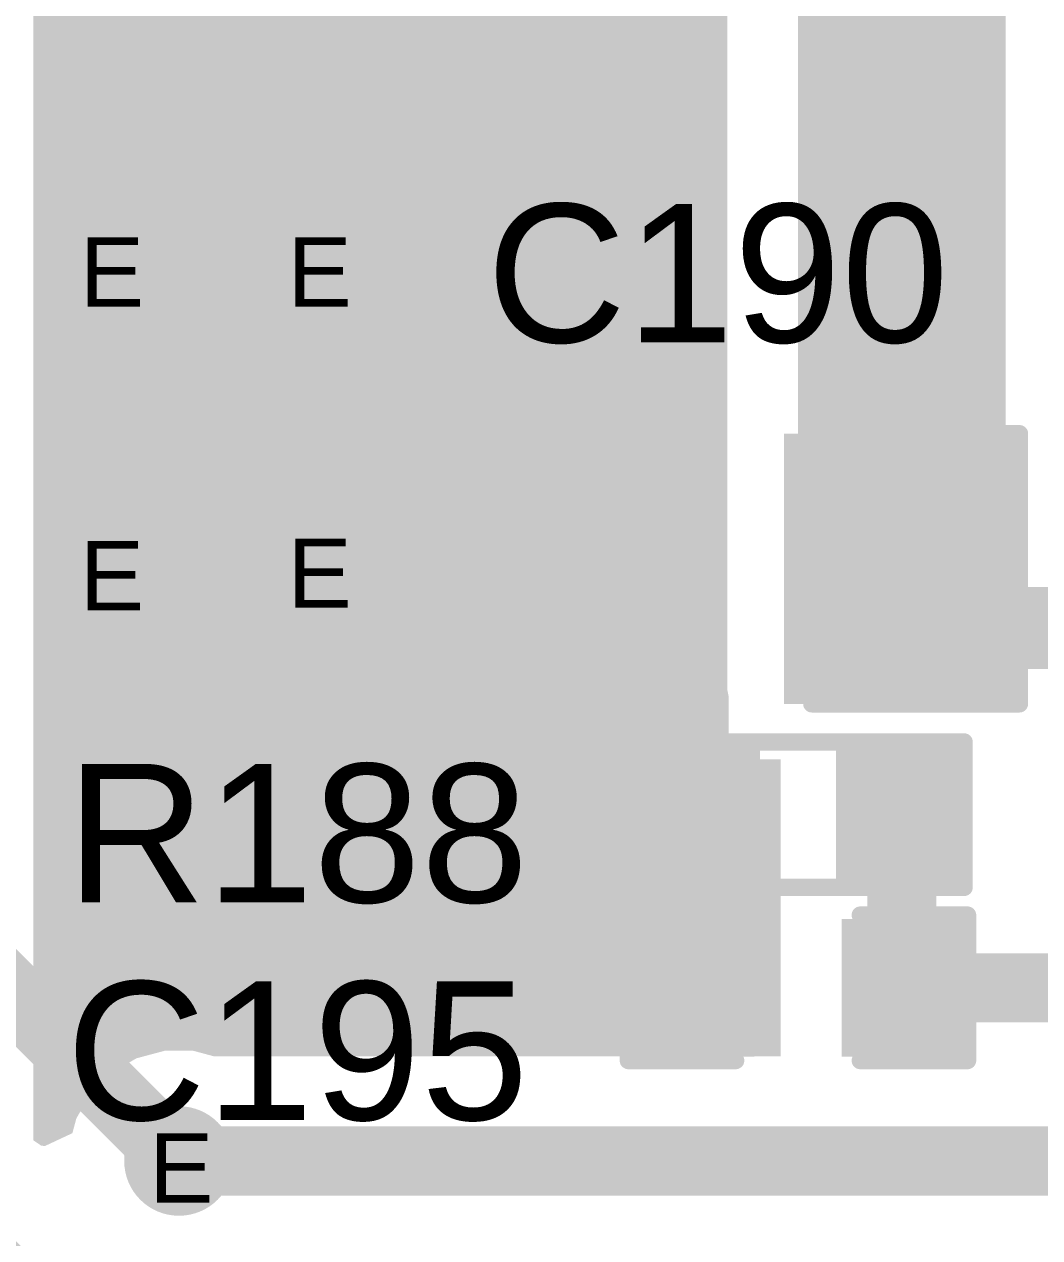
# Model space of a CAD drawing. Header units: inches. Extents: x 68 to 568, y 3 to 460.
# Drawn here: x 143.8 to 151.25, y 96.95 to 105.85 of the extents above; entities that cross this region are included whole.
import ezdxf

# ---------------------------------------------------------------- set-up
doc = ezdxf.new("R2010")
doc.units = ezdxf.units.IN
for name, color, linetype in [('Bottom Layer', 5, 'Continuous'), ('Bottom Solder', 6, 'Continuous'), ('Drill Drawing', 1, 'Continuous'), ('Layer 1', 16, 'Continuous'), ('Layer 2', 76, 'Continuous'), ('Top Layer', 1, 'Continuous'), ('Top Overlay', 2, 'Continuous'), ('Top Paste', 8, 'Continuous'), ('Top Solder', 216, 'Continuous'), ('Via Holes', 16, 'Continuous')]:
    doc.layers.add(name, color=color, linetype=linetype)
doc.styles.add('Arial', font='', dxfattribs={"height": 0.2})
doc.styles.get('Arial').set_extended_font_data('Arial')

# ---------------------------------------------------------------- blocks, each defined once
blk = doc.blocks.new('R___0603_189')
at = {"layer": 'Top Layer'}
for points in [[(-0.381, 0.4445), (-0.381, -0.4445), (-1.143, -0.4445), (-1.143, 0.4445)], [(1.143, 0.4445), (1.143, -0.4445), (0.381, -0.4445), (0.381, 0.4445)]]:
    blk.add_hatch(color=1, dxfattribs=at).paths.add_polyline_path(points)
at = {"layer": 'Top Paste'}
for points in [[(-0.381, 0.4445), (-0.381, -0.4445), (-1.143, -0.4445), (-1.143, 0.4445)], [(1.143, 0.4445), (1.143, -0.4445), (0.381, -0.4445), (0.381, 0.4445)]]:
    blk.add_hatch(color=8, dxfattribs=at).paths.add_polyline_path(points)
at = {"layer": 'Top Solder'}
for points in [[(-0.2794, 0.5461), (-0.2794, -0.5461), (-1.2446, -0.5461), (-1.2446, 0.5461)], [(1.2446, 0.5461), (1.2446, -0.5461), (0.2794, -0.5461), (0.2794, 0.5461)]]:
    blk.add_hatch(color=216, dxfattribs=at).paths.add_polyline_path(points)
at = {"layer": 'Top Overlay'}
for points in [[(-1.2192, -0.5334, 0.127, 0.127, 0), (-1.2192, 0.5334, 0.127, 0.127, 0)], [(-1.2192, 0.5334, 0.127, 0.127, 0), (1.2192, 0.5334, 0.127, 0.127, 0)], [(1.2192, -0.5334, 0.127, 0.127, 0), (1.2192, 0.5334, 0.127, 0.127, 0)], [(-1.2192, -0.5334, 0.127, 0.127, 0), (1.2192, -0.5334, 0.127, 0.127, 0)]]:
    blk.add_lwpolyline(points, format="xyseb", dxfattribs=at)
for points in [[(-1.25095, 0.5334, 0.0635, 0.0635, 1), (-1.18745, 0.5334, 0.0635, 0.0635, 1)], [(-1.25095, 0.5334, 0.0635, 0.0635, 1), (-1.18745, 0.5334, 0.0635, 0.0635, 1)], [(1.18745, 0.5334, 0.0635, 0.0635, 1), (1.25095, 0.5334, 0.0635, 0.0635, 1)], [(1.18745, 0.5334, 0.0635, 0.0635, 1), (1.25095, 0.5334, 0.0635, 0.0635, 1)], [(-1.25095, -0.5334, 0.0635, 0.0635, 1), (-1.18745, -0.5334, 0.0635, 0.0635, 1)], [(-1.25095, -0.5334, 0.0635, 0.0635, 1), (-1.18745, -0.5334, 0.0635, 0.0635, 1)], [(1.18745, -0.5334, 0.0635, 0.0635, 1), (1.25095, -0.5334, 0.0635, 0.0635, 1)], [(1.18745, -0.5334, 0.0635, 0.0635, 1), (1.25095, -0.5334, 0.0635, 0.0635, 1)]]:
    blk.add_lwpolyline(points, format="xyseb", close=True, dxfattribs=at)
blk = doc.blocks.new('C___0603_221')
at = {"layer": 'Top Layer'}
for points in [[(-0.381, 0.4445), (-0.381, -0.4445), (-1.143, -0.4445), (-1.143, 0.4445)], [(1.143, 0.4445), (1.143, -0.4445), (0.381, -0.4445), (0.381, 0.4445)]]:
    blk.add_hatch(color=1, dxfattribs=at).paths.add_polyline_path(points)
at = {"layer": 'Top Paste'}
for points in [[(-0.381, 0.4445), (-0.381, -0.4445), (-1.143, -0.4445), (-1.143, 0.4445)], [(1.143, 0.4445), (1.143, -0.4445), (0.381, -0.4445), (0.381, 0.4445)]]:
    blk.add_hatch(color=8, dxfattribs=at).paths.add_polyline_path(points)
at = {"layer": 'Top Solder'}
for points in [[(-0.321, 0.5045), (-0.321, -0.5045), (-1.203, -0.5045), (-1.203, 0.5045)], [(1.203, 0.5045), (1.203, -0.5045), (0.321, -0.5045), (0.321, 0.5045)]]:
    blk.add_hatch(color=216, dxfattribs=at).paths.add_polyline_path(points)
at = {"layer": 'Top Overlay'}
for points in [[(-1.2446, -0.5334, 0.127, 0.127, 0), (-1.2446, 0.5334, 0.127, 0.127, 0)], [(-1.2446, 0.5334, 0.127, 0.127, 0), (-0.4572, 0.5334, 0.127, 0.127, 0)], [(0.4572, 0.5334, 0.127, 0.127, 0), (1.2446, 0.5334, 0.127, 0.127, 0)], [(1.2446, -0.5334, 0.127, 0.127, 0), (1.2446, 0.5334, 0.127, 0.127, 0)], [(-1.2446, -0.5334, 0.127, 0.127, 0), (-0.4572, -0.5334, 0.127, 0.127, 0)], [(0.4572, -0.5334, 0.127, 0.127, 0), (1.2446, -0.5334, 0.127, 0.127, 0)]]:
    blk.add_lwpolyline(points, format="xyseb", dxfattribs=at)
for points in [[(-1.2764, 0.5334, 0.0635, 0.0635, 1), (-1.2128, 0.5334, 0.0635, 0.0635, 1)], [(-1.2764, 0.5334, 0.0635, 0.0635, 1), (-1.2128, 0.5334, 0.0635, 0.0635, 1)], [(-0.4889, 0.5334, 0.0635, 0.0635, 1), (-0.4254, 0.5334, 0.0635, 0.0635, 1)], [(0.4254, 0.5334, 0.0635, 0.0635, 1), (0.4889, 0.5334, 0.0635, 0.0635, 1)], [(1.2128, 0.5334, 0.0635, 0.0635, 1), (1.2764, 0.5334, 0.0635, 0.0635, 1)], [(1.2128, 0.5334, 0.0635, 0.0635, 1), (1.2764, 0.5334, 0.0635, 0.0635, 1)], [(-1.2764, -0.5334, 0.0635, 0.0635, 1), (-1.2128, -0.5334, 0.0635, 0.0635, 1)], [(-1.2764, -0.5334, 0.0635, 0.0635, 1), (-1.2128, -0.5334, 0.0635, 0.0635, 1)], [(-0.4889, -0.5334, 0.0635, 0.0635, 1), (-0.4254, -0.5334, 0.0635, 0.0635, 1)], [(0.4254, -0.5334, 0.0635, 0.0635, 1), (0.4889, -0.5334, 0.0635, 0.0635, 1)], [(1.2128, -0.5334, 0.0635, 0.0635, 1), (1.2764, -0.5334, 0.0635, 0.0635, 1)], [(1.2128, -0.5334, 0.0635, 0.0635, 1), (1.2764, -0.5334, 0.0635, 0.0635, 1)]]:
    blk.add_lwpolyline(points, format="xyseb", close=True, dxfattribs=at)
blk = doc.blocks.new('C___1206_226')
at = {"layer": 'Top Layer'}
for points in [[(-2.032, 0.889), (-0.508, 0.889), (-0.508, -0.889), (-2.032, -0.889)], [(0.508, 0.889), (2.032, 0.889), (2.032, -0.889), (0.508, -0.889)]]:
    blk.add_hatch(color=1, dxfattribs=at).paths.add_polyline_path(points)
at = {"layer": 'Top Paste'}
for points in [[(-2.032, 0.889), (-0.508, 0.889), (-0.508, -0.889), (-2.032, -0.889)], [(0.508, 0.889), (2.032, 0.889), (2.032, -0.889), (0.508, -0.889)]]:
    blk.add_hatch(color=8, dxfattribs=at).paths.add_polyline_path(points)
at = {"layer": 'Top Solder'}
for points in [[(-2.1336, 0.9906), (-0.4064, 0.9906), (-0.4064, -0.9906), (-2.1336, -0.9906)], [(0.4064, 0.9906), (2.1336, 0.9906), (2.1336, -0.9906), (0.4064, -0.9906)]]:
    blk.add_hatch(color=216, dxfattribs=at).paths.add_polyline_path(points)
at = {"layer": 'Top Overlay'}
for points in [[(-2.1336, 0.9906, 0.127, 0.127, 0), (-2.1336, -0.9906, 0.127, 0.127, 0)], [(-0.6096, 0.9906, 0.127, 0.127, 0), (-2.1336, 0.9906, 0.127, 0.127, 0)], [(2.1336, 0.9906, 0.127, 0.127, 0), (0.6096, 0.9906, 0.127, 0.127, 0)], [(2.1336, 0.9906, 0.127, 0.127, 0), (2.1336, -0.9906, 0.127, 0.127, 0)], [(-0.6096, -0.9906, 0.127, 0.127, 0), (-2.1336, -0.9906, 0.127, 0.127, 0)], [(2.1336, -0.9906, 0.127, 0.127, 0), (0.6096, -0.9906, 0.127, 0.127, 0)]]:
    blk.add_lwpolyline(points, format="xyseb", dxfattribs=at)
for points in [[(-2.16535, 0.9906, 0.0635, 0.0635, 1), (-2.10185, 0.9906, 0.0635, 0.0635, 1)], [(-2.16535, 0.9906, 0.0635, 0.0635, 1), (-2.10185, 0.9906, 0.0635, 0.0635, 1)], [(-0.64135, 0.9906, 0.0635, 0.0635, 1), (-0.57785, 0.9906, 0.0635, 0.0635, 1)], [(0.57785, 0.9906, 0.0635, 0.0635, 1), (0.64135, 0.9906, 0.0635, 0.0635, 1)], [(2.10185, 0.9906, 0.0635, 0.0635, 1), (2.16535, 0.9906, 0.0635, 0.0635, 1)], [(2.10185, 0.9906, 0.0635, 0.0635, 1), (2.16535, 0.9906, 0.0635, 0.0635, 1)], [(-2.16535, -0.9906, 0.0635, 0.0635, 1), (-2.10185, -0.9906, 0.0635, 0.0635, 1)], [(-2.16535, -0.9906, 0.0635, 0.0635, 1), (-2.10185, -0.9906, 0.0635, 0.0635, 1)], [(-0.64135, -0.9906, 0.0635, 0.0635, 1), (-0.57785, -0.9906, 0.0635, 0.0635, 1)], [(0.57785, -0.9906, 0.0635, 0.0635, 1), (0.64135, -0.9906, 0.0635, 0.0635, 1)], [(2.10185, -0.9906, 0.0635, 0.0635, 1), (2.16535, -0.9906, 0.0635, 0.0635, 1)], [(2.10185, -0.9906, 0.0635, 0.0635, 1), (2.16535, -0.9906, 0.0635, 0.0635, 1)]]:
    blk.add_lwpolyline(points, format="xyseb", close=True, dxfattribs=at)

msp = doc.modelspace()

# ---------------------------------------------------------------- hatches: boundary and pattern name
at = {"layer": 'Bottom Layer'}
h = msp.add_hatch(color=5, dxfattribs=at)
edge = h.paths.add_edge_path()
edge.add_arc((144.4244, 104.0889), 0.3, 0, 360)
h = msp.add_hatch(color=5, dxfattribs=at)
edge = h.paths.add_edge_path()
edge.add_arc((145.9484, 104.0889), 0.3, 0, 360)
h = msp.add_hatch(color=5, dxfattribs=at)
edge = h.paths.add_edge_path()
edge.add_arc((145.9484, 101.8791), 0.3, 0, 360)
h = msp.add_hatch(color=5, dxfattribs=at)
edge = h.paths.add_edge_path()
edge.add_arc((144.4244, 101.8607), 0.3, 0, 360)
h = msp.add_hatch(color=5, dxfattribs=at)
edge = h.paths.add_edge_path()
edge.add_arc((144.9324, 97.5173), 0.3, 0, 360)
at = {"layer": 'Bottom Solder'}
h = msp.add_hatch(color=6, dxfattribs=at)
edge = h.paths.add_edge_path()
edge.add_arc((144.4244, 104.0889), 0.4016, 0, 360)
h = msp.add_hatch(color=6, dxfattribs=at)
edge = h.paths.add_edge_path()
edge.add_arc((145.9484, 104.0889), 0.4016, 0, 360)
h = msp.add_hatch(color=6, dxfattribs=at)
edge = h.paths.add_edge_path()
edge.add_arc((144.4244, 101.8607), 0.4016, 0, 360)
h = msp.add_hatch(color=6, dxfattribs=at)
edge = h.paths.add_edge_path()
edge.add_arc((145.9484, 101.8791), 0.4016, 0, 360)
h = msp.add_hatch(color=6, dxfattribs=at)
edge = h.paths.add_edge_path()
edge.add_arc((144.9324, 97.5173), 0.4016, 0, 360)
at = {"layer": 'Layer 1'}
h = msp.add_hatch(color=16, dxfattribs=at)
edge = h.paths.add_edge_path()
edge.add_arc((144.4244, 104.0889), 0.3, 0, 360)
h = msp.add_hatch(color=16, dxfattribs=at)
edge = h.paths.add_edge_path()
edge.add_arc((145.9484, 104.0889), 0.3, 0, 360)
h = msp.add_hatch(color=16, dxfattribs=at)
edge = h.paths.add_edge_path()
edge.add_arc((145.9484, 101.8791), 0.3, 0, 360)
h = msp.add_hatch(color=16, dxfattribs=at)
edge = h.paths.add_edge_path()
edge.add_arc((144.4244, 101.8607), 0.3, 0, 360)
h = msp.add_hatch(color=16, dxfattribs=at)
edge = h.paths.add_edge_path()
edge.add_arc((144.9324, 97.5173), 0.3, 0, 360)
at = {"layer": 'Layer 2'}
h = msp.add_hatch(color=76, dxfattribs=at)
edge = h.paths.add_edge_path()
edge.add_arc((144.4244, 104.0889), 0.3, 0, 360)
h = msp.add_hatch(color=76, dxfattribs=at)
edge = h.paths.add_edge_path()
edge.add_arc((145.9484, 104.0889), 0.3, 0, 360)
h = msp.add_hatch(color=76, dxfattribs=at)
edge = h.paths.add_edge_path()
edge.add_arc((145.9484, 101.8791), 0.3, 0, 360)
h = msp.add_hatch(color=76, dxfattribs=at)
edge = h.paths.add_edge_path()
edge.add_arc((144.4244, 101.8607), 0.3, 0, 360)
h = msp.add_hatch(color=76, dxfattribs=at)
edge = h.paths.add_edge_path()
edge.add_arc((144.9324, 97.5173), 0.3, 0, 360)
at = {"layer": 'Top Layer'}
for points in [[(162.703, 116.642), (162.6818, 116.6144), (162.605, 116.429), (162.5788, 116.2301), (162.5788, 113.2244), (162.4421, 113.1263), (162.3756, 113.1032), (162.2043, 113.1372), (161.731, 113.1372), (161.7176, 113.139), (157.9882, 113.139), (157.9748, 113.1372), (157.5133, 113.1372), (157.3151, 113.0978), (157.2807, 113.0748), (157.0992, 113.0748), (157.0992, 112.9139), (157.0348, 112.8175), (156.9954, 112.6193), (156.9954, 112.3034), (156.9715, 112.1223), (156.9954, 111.9412), (156.9954, 111.6778), (155.6778, 111.6778), (155.57, 111.7498), (155.3718, 111.7893), (149.4749, 111.7893), (149.2767, 111.7498), (149.1086, 111.6376), (148.9964, 111.4695), (148.9569, 111.2713), (148.9569, 109.6261), (148.9569, 100.9717), (148.9669, 100.9218), (148.9669, 100.4637), (149.3479, 100.4637), (149.3479, 99.1048), (149.3479, 98.2859), (145.1859, 98.2859), (145.0388, 98.3253), (144.826, 98.3253), (144.6205, 98.2703), (144.4363, 98.1639), (144.2858, 98.0134), (144.1795, 97.8292), (144.1506, 97.7214), (143.9512, 97.6281), (143.9233, 97.6288), (143.8643, 97.6683), (143.8643, 113.7249), (144.4325, 114.2931), (159.7484, 114.2931), (159.9473, 114.3193), (160.1327, 114.3961), (160.2918, 114.5182), (162.5499, 116.7763)], [(149.4749, 100.9717), (150.9989, 100.9717), (150.9989, 111.2713), (149.4749, 111.2713)]]:
    msp.add_hatch(color=1, dxfattribs=at).paths.add_polyline_path(points)
h = msp.add_hatch(color=1, dxfattribs=at)
edge = h.paths.add_edge_path()
edge.add_arc((144.4244, 104.0889), 0.3, 0, 360)
h = msp.add_hatch(color=1, dxfattribs=at)
edge = h.paths.add_edge_path()
edge.add_arc((145.9484, 104.0889), 0.3, 0, 360)
h = msp.add_hatch(color=1, dxfattribs=at)
edge = h.paths.add_edge_path()
edge.add_arc((145.9484, 101.8791), 0.3, 0, 360)
h = msp.add_hatch(color=1, dxfattribs=at)
edge = h.paths.add_edge_path()
edge.add_arc((144.4244, 101.8607), 0.3, 0, 360)
h = msp.add_hatch(color=1, dxfattribs=at)
edge = h.paths.add_edge_path()
edge.add_arc((144.9324, 97.5173), 0.3, 0, 360)
at = {"layer": 'Top Solder'}
h = msp.add_hatch(color=216, dxfattribs=at)
edge = h.paths.add_edge_path()
edge.add_arc((144.4244, 104.0889), 0.4016, 0, 360)
h = msp.add_hatch(color=216, dxfattribs=at)
edge = h.paths.add_edge_path()
edge.add_arc((145.9484, 104.0889), 0.4016, 0, 360)
h = msp.add_hatch(color=216, dxfattribs=at)
edge = h.paths.add_edge_path()
edge.add_arc((144.4244, 101.8607), 0.4016, 0, 360)
h = msp.add_hatch(color=216, dxfattribs=at)
edge = h.paths.add_edge_path()
edge.add_arc((145.9484, 101.8791), 0.4016, 0, 360)
h = msp.add_hatch(color=216, dxfattribs=at)
edge = h.paths.add_edge_path()
edge.add_arc((144.9324, 97.5173), 0.4016, 0, 360)
at = {"layer": 'Via Holes'}
h = msp.add_hatch(color=7, dxfattribs=at)
edge = h.paths.add_edge_path()
edge.add_arc((144.4244, 104.0889), 0.15, 0, 360)
h = msp.add_hatch(color=7, dxfattribs=at)
edge = h.paths.add_edge_path()
edge.add_arc((145.9484, 104.0889), 0.15, 0, 360)
h = msp.add_hatch(color=7, dxfattribs=at)
edge = h.paths.add_edge_path()
edge.add_arc((144.4244, 101.8607), 0.15, 0, 360)
h = msp.add_hatch(color=7, dxfattribs=at)
edge = h.paths.add_edge_path()
edge.add_arc((145.9484, 101.8791), 0.15, 0, 360)
h = msp.add_hatch(color=7, dxfattribs=at)
edge = h.paths.add_edge_path()
edge.add_arc((144.9324, 97.5173), 0.15, 0, 360)

# ---------------------------------------------------------------- linework, layer by layer
at = {"layer": 'Bottom Layer'}
msp.add_lwpolyline([(143.5357, 98.914, 0.508, 0.508, 0), (144.9324, 97.5173, 0.508, 0.508, 0)], format="xyseb", dxfattribs=at)
msp.add_lwpolyline([(144.8054, 97.5173, 0.254, 0.254, 1), (145.0594, 97.5173, 0.254, 0.254, 1)], format="xyseb", close=True, dxfattribs=at)
at = {"layer": 'Top Layer'}
for points in [[(150.2369, 101.7958, 0.6, 0.6, 0), (150.6061, 101.4266, 0.6, 0.6, 0)], [(150.6061, 101.4266, 0.6, 0.6, 0), (153.1343, 101.4266, 0.6, 0.6, 0)], [(150.2369, 98.7873, 0.508, 0.508, 0), (150.2369, 100.0573, 0.508, 0.508, 0)], [(150.2369, 98.7873, 0.508, 0.508, 0), (151.7361, 98.7873, 0.508, 0.508, 0)], [(144.9324, 97.5173, 0.508, 0.508, 0), (153.4858, 97.5173, 0.508, 0.508, 0)], [(143.0957, 97.2105, 0.508, 0.508, 0), (144.0589, 96.2473, 0.508, 0.508, 0)]]:
    msp.add_lwpolyline(points, format="xyseb", dxfattribs=at)
for points in [[(150.0869, 101.7958, 0.3, 0.3, 1), (150.3869, 101.7958, 0.3, 0.3, 1)], [(150.4561, 101.4266, 0.3, 0.3, 1), (150.7561, 101.4266, 0.3, 0.3, 1)], [(150.4561, 101.4266, 0.3, 0.3, 1), (150.7561, 101.4266, 0.3, 0.3, 1)], [(150.1099, 100.0573, 0.254, 0.254, 1), (150.3639, 100.0573, 0.254, 0.254, 1)], [(150.1099, 98.7873, 0.254, 0.254, 1), (150.3639, 98.7873, 0.254, 0.254, 1)], [(150.1099, 98.7873, 0.254, 0.254, 1), (150.3639, 98.7873, 0.254, 0.254, 1)], [(144.8054, 97.5173, 0.254, 0.254, 1), (145.0594, 97.5173, 0.254, 0.254, 1)]]:
    msp.add_lwpolyline(points, format="xyseb", close=True, dxfattribs=at)

# ---------------------------------------------------------------- block references
at = {"rotation": 180}
msp.add_blockref('C___1206_226', (148.9669, 101.8607), dxfattribs=at)
for name, p in [('R___0603_189', (149.4749, 100.0573)), ('C___0603_221', (149.4749, 98.7873))]:
    msp.add_blockref(name, p)

# ---------------------------------------------------------------- texts
at = {"layer": 'Drill Drawing', "style": 'Arial'}
for p in [(144.2043, 103.7842), (145.7283, 103.7842), (145.7283, 101.5744), (144.2043, 101.556), (144.7123, 97.2126)]:
    msp.add_text('E', height=0.508, dxfattribs=at).set_placement(p)
at = {"layer": 'Top Overlay', "style": 'Arial'}
for s, p in [('C190', (147.1894, 103.5208)), ('R188', (144.1044, 99.4138)), ('C195', (144.1044, 97.818))]:
    msp.add_text(s, height=1.016, dxfattribs=at).set_placement(p)

doc.saveas('drawing.dxf')
